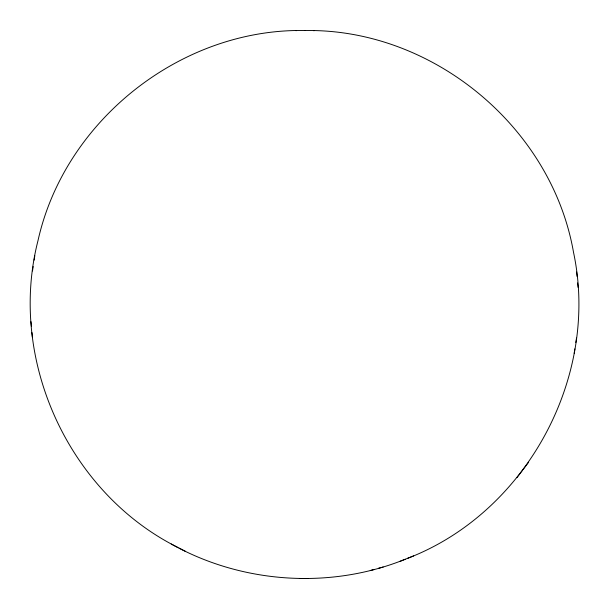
<?xml version="1.0" encoding="UTF-8"?>
<svg xmlns="http://www.w3.org/2000/svg" width="609" height="609" viewBox="0 0 609 609"><rect width="100%" height="100%" fill="white"/><g stroke="black" fill="none" stroke-linecap="round" stroke-linejoin="round"><path stroke-width="0.91" d="M305.04 30.519C181.497 28.113 64.76 120.049 37.979 240.692C7.605 359.188 68.406 492.894 177.957 547.483M407.535 558.354C526.359 512.748 600.01 376.849 573.526 252.37C551.632 126.809 432.352 28.357 305.002 30.541M32.498 270.959L33.175 266.536M34.142 260.127L34.812 255.727M574.188 353.296L574.858 348.896M575.825 342.494L576.502 338.071M516.942 477.654L522.446 470.414M522.941 469.737L528.597 462.292M171.258 543.997C241.803 583.62 330.215 589.649 405.267 559.237M399.694 561.49L413.572 555.91M378.372 568.311L383.175 567.009M370.272 570.519L374.55 569.369M299.354 578.466L308.565 578.481M313.589 30.701L314.252 30.686M295.829 30.656L296.416 30.671M179.183 548.092L185.486 551.373M576.632 271.995L577.035 276.433M577.614 282.911L578.025 287.364M30.975 321.659L31.386 326.112M31.965 332.59L32.368 337.028"/></g></svg>
